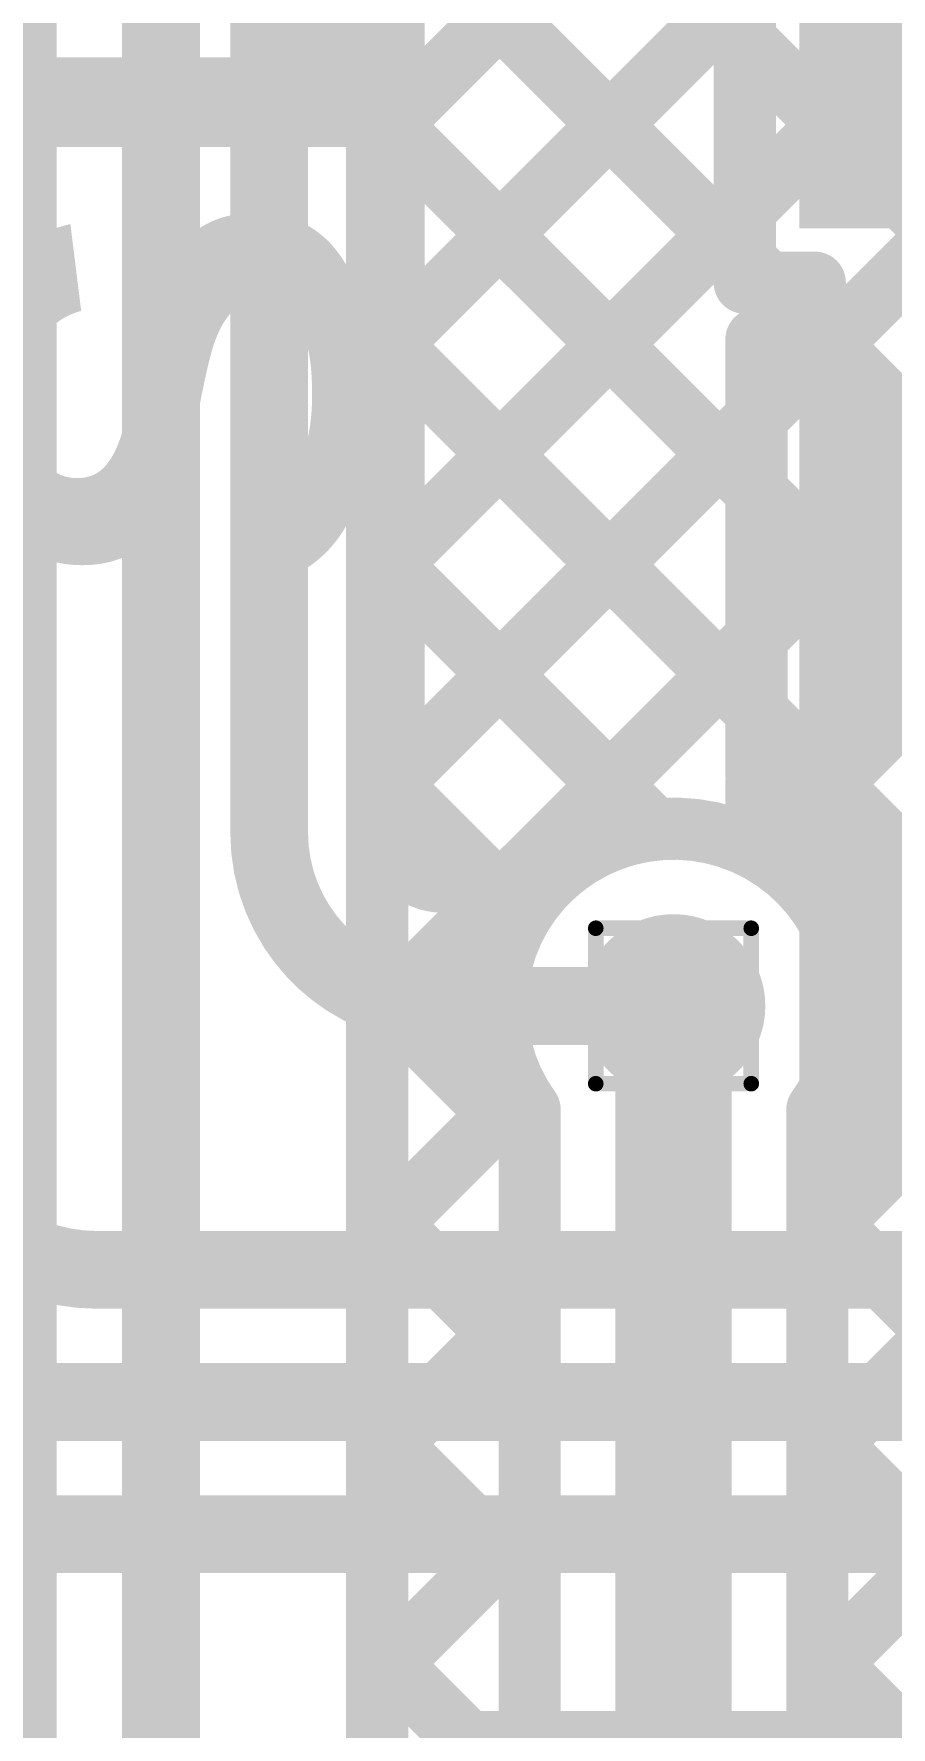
# Model space of a CAD drawing. Header units: inches. Extents: x -17 to 443, y -40 to 218.
# Drawn here: x 104.4 to 107.2, y 151.04 to 156.57 of the extents above; entities that cross this region are included whole.
import ezdxf

# ---------------------------------------------------------------- set-up
doc = ezdxf.new("R2010")
doc.units = ezdxf.units.IN
for name, color, linetype in [('Bottom Layer', 5, 'Continuous'), ('Drill Drawing', 1, 'Continuous'), ('Top Layer', 1, 'Continuous'), ('Top Overlay', 2, 'Continuous'), ('Top Paste', 8, 'Continuous'), ('Top Solder', 216, 'Continuous'), ('Via Holes', 16, 'Continuous')]:
    doc.layers.add(name, color=color, linetype=linetype)
doc.styles.add('Arial Black_Bold', font='', dxfattribs={"height": 0.2})
doc.styles.get('Arial Black_Bold').set_extended_font_data('Arial Black', bold=True)

# ---------------------------------------------------------------- blocks, each defined once
blk = doc.blocks.new('14_SO_27')
at = {"layer": 'Top Solder'}
blk.add_hatch(color=216, dxfattribs=at).paths.add_polyline_path([(-1.6485, 4.1986), (-1.6485, 3.4214), (-3.8897, 3.4214), (-3.8897, 4.1986)])
blk = doc.blocks.new('SOT_23_5_83')
at = {"layer": 'Top Layer'}
for points in [[(-1.85, 1.25), (-0.75, 1.25), (-0.75, 0.65), (-1.85, 0.65)], [(0.75, 1.25), (1.85, 1.25), (1.85, 0.65), (0.75, 0.65)], [(-1.85, 0.3), (-0.75, 0.3), (-0.75, -0.3), (-1.85, -0.3)], [(-1.85, -0.65), (-0.75, -0.65), (-0.75, -1.25), (-1.85, -1.25)], [(0.75, -0.65), (1.85, -0.65), (1.85, -1.25), (0.75, -1.25)]]:
    blk.add_hatch(color=1, dxfattribs=at).paths.add_polyline_path(points)
at = {"layer": 'Top Paste'}
for points in [[(-1.85, 1.25), (-0.75, 1.25), (-0.75, 0.65), (-1.85, 0.65)], [(0.75, 1.25), (1.85, 1.25), (1.85, 0.65), (0.75, 0.65)], [(-1.85, 0.3), (-0.75, 0.3), (-0.75, -0.3), (-1.85, -0.3)], [(-1.85, -0.65), (-0.75, -0.65), (-0.75, -1.25), (-1.85, -1.25)], [(0.75, -0.65), (1.85, -0.65), (1.85, -1.25), (0.75, -1.25)]]:
    blk.add_hatch(color=8, dxfattribs=at).paths.add_polyline_path(points)
at = {"layer": 'Top Solder'}
for points in [[(-1.9516, 1.3516), (-0.6484, 1.3516), (-0.6484, 0.5484), (-1.9516, 0.5484)], [(0.6484, 1.3516), (1.9516, 1.3516), (1.9516, 0.5484), (0.6484, 0.5484)], [(-1.9516, 0.4016), (-0.6484, 0.4016), (-0.6484, -0.4016), (-1.9516, -0.4016)], [(-1.9516, -0.5484), (-0.6484, -0.5484), (-0.6484, -1.3516), (-1.9516, -1.3516)], [(0.6484, -0.5484), (1.9516, -0.5484), (1.9516, -1.3516), (0.6484, -1.3516)]]:
    blk.add_hatch(color=216, dxfattribs=at).paths.add_polyline_path(points)
at = {"layer": 'Top Overlay'}
for points in [[(-0.879, 1.4986, 0.127, 0.127, 0), (0.8736, 1.4986, 0.127, 0.127, 0)], [(-0.879, 1.3986, 0.127, 0.127, 0), (-0.879, 1.4986, 0.127, 0.127, 0)], [(0.8736, 1.4986, 0.127, 0.127, 0), (0.8736, 1.3986, 0.127, 0.127, 0)], [(-2.1336, 1.0668, 0.127, 0.127, 0), (-2.0066, 0.9398, 0.127, 0.127, 0)], [(-2.1336, 0.8128, 0.127, 0.127, 0), (-2.1336, 1.0668, 0.127, 0.127, 0)], [(-2.1336, 0.8128, 0.127, 0.127, 0), (-2.0066, 0.9398, 0.127, 0.127, 0)], [(0.88, 0.44, 0.127, 0.127, 0), (0.88, -0.418, 0.127, 0.127, 0)], [(-0.879, -1.4986, 0.127, 0.127, 0), (-0.879, -1.3986, 0.127, 0.127, 0)], [(0.8736, -1.4986, 0.127, 0.127, 0), (0.8736, -1.3986, 0.127, 0.127, 0)], [(-0.879, -1.4986, 0.127, 0.127, 0), (0.8736, -1.4986, 0.127, 0.127, 0)]]:
    blk.add_lwpolyline(points, format="xyseb", dxfattribs=at)
for points in [[(-0.9108, 1.4986, 0.0635, 0.0635, 1), (-0.8473, 1.4986, 0.0635, 0.0635, 1)], [(-0.9108, 1.4986, 0.0635, 0.0635, 1), (-0.8473, 1.4986, 0.0635, 0.0635, 1)], [(0.8418, 1.4986, 0.0635, 0.0635, 1), (0.9053, 1.4986, 0.0635, 0.0635, 1)], [(0.8418, 1.4986, 0.0635, 0.0635, 1), (0.9053, 1.4986, 0.0635, 0.0635, 1)], [(-0.9108, 1.3986, 0.0635, 0.0635, 1), (-0.8473, 1.3986, 0.0635, 0.0635, 1)], [(0.8418, 1.3986, 0.0635, 0.0635, 1), (0.9053, 1.3986, 0.0635, 0.0635, 1)], [(-2.1654, 1.0668, 0.0635, 0.0635, 1), (-2.1019, 1.0668, 0.0635, 0.0635, 1)], [(-2.1654, 1.0668, 0.0635, 0.0635, 1), (-2.1019, 1.0668, 0.0635, 0.0635, 1)], [(-2.0383, 0.9398, 0.0635, 0.0635, 1), (-1.9748, 0.9398, 0.0635, 0.0635, 1)], [(-2.0383, 0.9398, 0.0635, 0.0635, 1), (-1.9748, 0.9398, 0.0635, 0.0635, 1)], [(-2.1654, 0.8128, 0.0635, 0.0635, 1), (-2.1019, 0.8128, 0.0635, 0.0635, 1)], [(-2.1654, 0.8128, 0.0635, 0.0635, 1), (-2.1019, 0.8128, 0.0635, 0.0635, 1)], [(0.8483, 0.44, 0.0635, 0.0635, 1), (0.9118, 0.44, 0.0635, 0.0635, 1)], [(0.8483, -0.418, 0.0635, 0.0635, 1), (0.9118, -0.418, 0.0635, 0.0635, 1)], [(-0.9108, -1.3986, 0.0635, 0.0635, 1), (-0.8473, -1.3986, 0.0635, 0.0635, 1)], [(0.8418, -1.3986, 0.0635, 0.0635, 1), (0.9053, -1.3986, 0.0635, 0.0635, 1)], [(-0.9108, -1.4986, 0.0635, 0.0635, 1), (-0.8473, -1.4986, 0.0635, 0.0635, 1)], [(-0.9108, -1.4986, 0.0635, 0.0635, 1), (-0.8473, -1.4986, 0.0635, 0.0635, 1)], [(0.8418, -1.4986, 0.0635, 0.0635, 1), (0.9053, -1.4986, 0.0635, 0.0635, 1)], [(0.8418, -1.4986, 0.0635, 0.0635, 1), (0.9053, -1.4986, 0.0635, 0.0635, 1)]]:
    blk.add_lwpolyline(points, format="xyseb", close=True, dxfattribs=at)
blk = doc.blocks.new('R___0603_190')
at = {"layer": 'Top Layer'}
for points in [[(-0.381, 0.4445), (-0.381, -0.4445), (-1.143, -0.4445), (-1.143, 0.4445)], [(1.143, 0.4445), (1.143, -0.4445), (0.381, -0.4445), (0.381, 0.4445)]]:
    blk.add_hatch(color=1, dxfattribs=at).paths.add_polyline_path(points)
at = {"layer": 'Top Paste'}
for points in [[(-0.381, 0.4445), (-0.381, -0.4445), (-1.143, -0.4445), (-1.143, 0.4445)], [(1.143, 0.4445), (1.143, -0.4445), (0.381, -0.4445), (0.381, 0.4445)]]:
    blk.add_hatch(color=8, dxfattribs=at).paths.add_polyline_path(points)
at = {"layer": 'Top Solder'}
for points in [[(-0.2794, 0.5461), (-0.2794, -0.5461), (-1.2446, -0.5461), (-1.2446, 0.5461)], [(1.2446, 0.5461), (1.2446, -0.5461), (0.2794, -0.5461), (0.2794, 0.5461)]]:
    blk.add_hatch(color=216, dxfattribs=at).paths.add_polyline_path(points)
at = {"layer": 'Top Overlay'}
for points in [[(-1.2192, -0.5334, 0.127, 0.127, 0), (-1.2192, 0.5334, 0.127, 0.127, 0)], [(-1.2192, 0.5334, 0.127, 0.127, 0), (1.2192, 0.5334, 0.127, 0.127, 0)], [(1.2192, -0.5334, 0.127, 0.127, 0), (1.2192, 0.5334, 0.127, 0.127, 0)], [(-1.2192, -0.5334, 0.127, 0.127, 0), (1.2192, -0.5334, 0.127, 0.127, 0)]]:
    blk.add_lwpolyline(points, format="xyseb", dxfattribs=at)
for points in [[(-1.25095, 0.5334, 0.0635, 0.0635, 1), (-1.18745, 0.5334, 0.0635, 0.0635, 1)], [(-1.25095, 0.5334, 0.0635, 0.0635, 1), (-1.18745, 0.5334, 0.0635, 0.0635, 1)], [(1.18745, 0.5334, 0.0635, 0.0635, 1), (1.25095, 0.5334, 0.0635, 0.0635, 1)], [(1.18745, 0.5334, 0.0635, 0.0635, 1), (1.25095, 0.5334, 0.0635, 0.0635, 1)], [(-1.25095, -0.5334, 0.0635, 0.0635, 1), (-1.18745, -0.5334, 0.0635, 0.0635, 1)], [(-1.25095, -0.5334, 0.0635, 0.0635, 1), (-1.18745, -0.5334, 0.0635, 0.0635, 1)], [(1.18745, -0.5334, 0.0635, 0.0635, 1), (1.25095, -0.5334, 0.0635, 0.0635, 1)], [(1.18745, -0.5334, 0.0635, 0.0635, 1), (1.25095, -0.5334, 0.0635, 0.0635, 1)]]:
    blk.add_lwpolyline(points, format="xyseb", close=True, dxfattribs=at)
blk = doc.blocks.new('R___0603_191')
at = {"layer": 'Top Layer'}
for points in [[(-0.381, 0.4445), (-0.381, -0.4445), (-1.143, -0.4445), (-1.143, 0.4445)], [(1.143, 0.4445), (1.143, -0.4445), (0.381, -0.4445), (0.381, 0.4445)]]:
    blk.add_hatch(color=1, dxfattribs=at).paths.add_polyline_path(points)
at = {"layer": 'Top Paste'}
for points in [[(-0.381, 0.4445), (-0.381, -0.4445), (-1.143, -0.4445), (-1.143, 0.4445)], [(1.143, 0.4445), (1.143, -0.4445), (0.381, -0.4445), (0.381, 0.4445)]]:
    blk.add_hatch(color=8, dxfattribs=at).paths.add_polyline_path(points)
at = {"layer": 'Top Solder'}
for points in [[(-0.2794, 0.5461), (-0.2794, -0.5461), (-1.2446, -0.5461), (-1.2446, 0.5461)], [(1.2446, 0.5461), (1.2446, -0.5461), (0.2794, -0.5461), (0.2794, 0.5461)]]:
    blk.add_hatch(color=216, dxfattribs=at).paths.add_polyline_path(points)
at = {"layer": 'Top Overlay'}
for points in [[(-1.2192, -0.5334, 0.127, 0.127, 0), (-1.2192, 0.5334, 0.127, 0.127, 0)], [(-1.2192, 0.5334, 0.127, 0.127, 0), (1.2192, 0.5334, 0.127, 0.127, 0)], [(1.2192, -0.5334, 0.127, 0.127, 0), (1.2192, 0.5334, 0.127, 0.127, 0)], [(-1.2192, -0.5334, 0.127, 0.127, 0), (1.2192, -0.5334, 0.127, 0.127, 0)]]:
    blk.add_lwpolyline(points, format="xyseb", dxfattribs=at)
for points in [[(-1.25095, 0.5334, 0.0635, 0.0635, 1), (-1.18745, 0.5334, 0.0635, 0.0635, 1)], [(-1.25095, 0.5334, 0.0635, 0.0635, 1), (-1.18745, 0.5334, 0.0635, 0.0635, 1)], [(1.18745, 0.5334, 0.0635, 0.0635, 1), (1.25095, 0.5334, 0.0635, 0.0635, 1)], [(1.18745, 0.5334, 0.0635, 0.0635, 1), (1.25095, 0.5334, 0.0635, 0.0635, 1)], [(-1.25095, -0.5334, 0.0635, 0.0635, 1), (-1.18745, -0.5334, 0.0635, 0.0635, 1)], [(-1.25095, -0.5334, 0.0635, 0.0635, 1), (-1.18745, -0.5334, 0.0635, 0.0635, 1)], [(1.18745, -0.5334, 0.0635, 0.0635, 1), (1.25095, -0.5334, 0.0635, 0.0635, 1)], [(1.18745, -0.5334, 0.0635, 0.0635, 1), (1.25095, -0.5334, 0.0635, 0.0635, 1)]]:
    blk.add_lwpolyline(points, format="xyseb", close=True, dxfattribs=at)

msp = doc.modelspace()

# ---------------------------------------------------------------- hatches: boundary and pattern name
at = {"layer": 'Bottom Layer'}
h = msp.add_hatch(color=5, dxfattribs=at)
edge = h.paths.add_edge_path()
edge.add_arc((106.4865, 153.3919), 0.3, 0, 360)
at = {"layer": 'Top Layer'}
h = msp.add_hatch(color=1, dxfattribs=at)
edge = h.paths.add_edge_path()
edge.add_arc((106.4865, 153.3919), 0.3, 0, 360)
at = {"layer": 'Via Holes'}
h = msp.add_hatch(color=7, dxfattribs=at)
edge = h.paths.add_edge_path()
edge.add_arc((106.4865, 153.3919), 0.15, 0, 360)

# ---------------------------------------------------------------- linework, layer by layer
at = {"layer": 'Bottom Layer'}
for points in [[(105.5188, 154.7936, 0.2032, 0.2032, 0), (111.991, 161.2659, 0.2032, 0.2032, 0)], [(105.5188, 155.5121, 0.2032, 0.2032, 0), (111.2726, 161.2659, 0.2032, 0.2032, 0)], [(105.5188, 154.0752, 0.2032, 0.2032, 0), (112.7094, 161.2659, 0.2032, 0.2032, 0)], [(105.5188, 156.2305, 0.2032, 0.2032, 0), (110.5541, 161.2659, 0.2032, 0.2032, 0)], [(105.5188, 153.3568, 0.2032, 0.2032, 0), (113.4278, 161.2659, 0.2032, 0.2032, 0)], [(106.7748, 153.8944, 0.2032, 0.2032, 0), (114.1462, 161.2659, 0.2032, 0.2032, 0)], [(107.0615, 153.4628, 0.2032, 0.2032, 0), (114.7871, 161.1883, 0.2032, 0.2032, 0)], [(106.9564, 152.6392, 0.2032, 0.2032, 0), (115.2825, 160.9653, 0.2032, 0.2032, 0)], [(106.9564, 151.9208, 0.2032, 0.2032, 0), (115.6747, 160.6391, 0.2032, 0.2032, 0)], [(106.9564, 151.2023, 0.2032, 0.2032, 0), (115.9714, 160.2173, 0.2032, 0.2032, 0)], [(105.5188, 159.0539, 0.2032, 0.2032, 0), (105.5188, 139.2717, 0.2032, 0.2032, 0)], [(104.3442, 139.5644, 0.254, 0.254, 0), (104.3442, 158.7611, 0.254, 0.254, 0)], [(104.8124, 139.6652, 0.254, 0.254, 0), (104.8124, 158.6603, 0.254, 0.254, 0)], [(105.5188, 157.7486, 0.2032, 0.2032, 0), (112.098, 151.1694, 0.2032, 0.2032, 0)], [(105.5188, 157.0301, 0.2032, 0.2032, 0), (111.3795, 151.1694, 0.2032, 0.2032, 0)], [(105.5188, 156.3117, 0.2032, 0.2032, 0), (110.6611, 151.1694, 0.2032, 0.2032, 0)], [(105.5188, 155.5933, 0.2032, 0.2032, 0), (109.834, 151.2781, 0.2032, 0.2032, 0)], [(105.5188, 154.8749, 0.2032, 0.2032, 0), (106.4256, 153.9681, 0.2032, 0.2032, 0)], [(105.5188, 154.1565, 0.2032, 0.2032, 0), (105.988, 153.6872, 0.2032, 0.2032, 0)], [(106.0166, 153.0529, 0.2032, 0.2032, -1.373923), (107.0659, 153.3919, 0.2032, 0.2032, 0)], [(106.4865, 150.2024, 0.381, 0.381, 0), (106.4865, 153.3919, 0.381, 0.381, 0)], [(105.5188, 153.438, 0.2032, 0.2032, 0), (106.0166, 152.9402, 0.2032, 0.2032, 0)], [(107.0659, 153.3919, 0.2032, 0.2032, -0.157513), (106.9564, 153.0529, 0.2032, 0.2032, 0)], [(107.0627, 153.331, 0.2032, 0.2032, 0), (109.3787, 151.0149, 0.2032, 0.2032, 0)], [(105.5188, 152.6384, 0.2032, 0.2032, 0), (105.9839, 153.1036, 0.2032, 0.2032, 0)], [(106.0166, 150.2024, 0.2032, 0.2032, 0), (106.0166, 153.0529, 0.2032, 0.2032, 0)], [(106.9564, 150.2024, 0.2032, 0.2032, 0), (106.9564, 153.0529, 0.2032, 0.2032, 0)], [(105.5188, 152.7196, 0.2032, 0.2032, 0), (106.0166, 152.2218, 0.2032, 0.2032, 0)], [(106.9564, 152.7188, 0.2032, 0.2032, 0), (109.6925, 149.9827, 0.2032, 0.2032, 0)], [(105.5188, 151.92, 0.2032, 0.2032, 0), (106.0166, 152.4178, 0.2032, 0.2032, 0)], [(105.5188, 152.0012, 0.2032, 0.2032, 0), (106.0166, 151.5034, 0.2032, 0.2032, 0)], [(106.9564, 152.0004, 0.2032, 0.2032, 0), (109.0574, 149.8994, 0.2032, 0.2032, 0)], [(105.5188, 151.2015, 0.2032, 0.2032, 0), (106.0166, 151.6994, 0.2032, 0.2032, 0)], [(105.5188, 151.2828, 0.2032, 0.2032, 0), (106.0166, 150.7849, 0.2032, 0.2032, 0)], [(106.9564, 151.282, 0.2032, 0.2032, 0), (108.339, 149.8994, 0.2032, 0.2032, 0)], [(105.5188, 150.4831, 0.2032, 0.2032, 0), (106.0166, 150.981, 0.2032, 0.2032, 0)]]:
    msp.add_lwpolyline(points, format="xyseb", dxfattribs=at)
for points in [[(105.468, 156.3117, 0.1016, 0.1016, 1), (105.5696, 156.3117, 0.1016, 0.1016, 1)], [(105.468, 156.2305, 0.1016, 0.1016, 1), (105.5696, 156.2305, 0.1016, 0.1016, 1)], [(105.468, 155.5933, 0.1016, 0.1016, 1), (105.5696, 155.5933, 0.1016, 0.1016, 1)], [(105.468, 155.5121, 0.1016, 0.1016, 1), (105.5696, 155.5121, 0.1016, 0.1016, 1)], [(105.468, 154.8749, 0.1016, 0.1016, 1), (105.5696, 154.8749, 0.1016, 0.1016, 1)], [(105.468, 154.7936, 0.1016, 0.1016, 1), (105.5696, 154.7936, 0.1016, 0.1016, 1)], [(105.468, 154.1565, 0.1016, 0.1016, 1), (105.5696, 154.1565, 0.1016, 0.1016, 1)], [(105.468, 154.0752, 0.1016, 0.1016, 1), (105.5696, 154.0752, 0.1016, 0.1016, 1)], [(106.3748, 153.9681, 0.1016, 0.1016, 1), (106.4764, 153.9681, 0.1016, 0.1016, 1)], [(106.724, 153.8944, 0.1016, 0.1016, 1), (106.8256, 153.8944, 0.1016, 0.1016, 1)], [(105.9372, 153.6872, 0.1016, 0.1016, 1), (106.0388, 153.6872, 0.1016, 0.1016, 1)], [(106.3912, 153.3919, 0.1905, 0.1905, 1), (106.5817, 153.3919, 0.1905, 0.1905, 1)], [(105.468, 153.438, 0.1016, 0.1016, 1), (105.5696, 153.438, 0.1016, 0.1016, 1)], [(107.0107, 153.4628, 0.1016, 0.1016, 1), (107.1123, 153.4628, 0.1016, 0.1016, 1)], [(107.0151, 153.3919, 0.1016, 0.1016, 1), (107.1167, 153.3919, 0.1016, 0.1016, 1)], [(107.0151, 153.3919, 0.1016, 0.1016, 1), (107.1167, 153.3919, 0.1016, 0.1016, 1)], [(105.468, 153.3568, 0.1016, 0.1016, 1), (105.5696, 153.3568, 0.1016, 0.1016, 1)], [(107.0119, 153.331, 0.1016, 0.1016, 1), (107.1135, 153.331, 0.1016, 0.1016, 1)], [(105.9331, 153.1036, 0.1016, 0.1016, 1), (106.0347, 153.1036, 0.1016, 0.1016, 1)], [(105.9658, 153.0529, 0.1016, 0.1016, 1), (106.0674, 153.0529, 0.1016, 0.1016, 1)], [(105.9658, 153.0529, 0.1016, 0.1016, 1), (106.0674, 153.0529, 0.1016, 0.1016, 1)], [(106.9056, 153.0529, 0.1016, 0.1016, 1), (107.0072, 153.0529, 0.1016, 0.1016, 1)], [(106.9056, 153.0529, 0.1016, 0.1016, 1), (107.0072, 153.0529, 0.1016, 0.1016, 1)], [(105.9658, 152.9402, 0.1016, 0.1016, 1), (106.0674, 152.9402, 0.1016, 0.1016, 1)], [(105.468, 152.7196, 0.1016, 0.1016, 1), (105.5696, 152.7196, 0.1016, 0.1016, 1)], [(106.9056, 152.7188, 0.1016, 0.1016, 1), (107.0072, 152.7188, 0.1016, 0.1016, 1)], [(105.468, 152.6384, 0.1016, 0.1016, 1), (105.5696, 152.6384, 0.1016, 0.1016, 1)], [(106.9056, 152.6392, 0.1016, 0.1016, 1), (107.0072, 152.6392, 0.1016, 0.1016, 1)], [(105.9658, 152.4178, 0.1016, 0.1016, 1), (106.0674, 152.4178, 0.1016, 0.1016, 1)], [(105.9658, 152.2218, 0.1016, 0.1016, 1), (106.0674, 152.2218, 0.1016, 0.1016, 1)], [(105.468, 152.0012, 0.1016, 0.1016, 1), (105.5696, 152.0012, 0.1016, 0.1016, 1)], [(106.9056, 152.0004, 0.1016, 0.1016, 1), (107.0072, 152.0004, 0.1016, 0.1016, 1)], [(105.468, 151.92, 0.1016, 0.1016, 1), (105.5696, 151.92, 0.1016, 0.1016, 1)], [(106.9056, 151.9208, 0.1016, 0.1016, 1), (107.0072, 151.9208, 0.1016, 0.1016, 1)], [(105.9658, 151.6994, 0.1016, 0.1016, 1), (106.0674, 151.6994, 0.1016, 0.1016, 1)], [(105.9658, 151.5034, 0.1016, 0.1016, 1), (106.0674, 151.5034, 0.1016, 0.1016, 1)], [(105.468, 151.2828, 0.1016, 0.1016, 1), (105.5696, 151.2828, 0.1016, 0.1016, 1)], [(106.9056, 151.282, 0.1016, 0.1016, 1), (107.0072, 151.282, 0.1016, 0.1016, 1)], [(105.468, 151.2015, 0.1016, 0.1016, 1), (105.5696, 151.2015, 0.1016, 0.1016, 1)], [(106.9056, 151.2023, 0.1016, 0.1016, 1), (107.0072, 151.2023, 0.1016, 0.1016, 1)], [(105.9658, 150.981, 0.1016, 0.1016, 1), (106.0674, 150.981, 0.1016, 0.1016, 1)]]:
    msp.add_lwpolyline(points, format="xyseb", close=True, dxfattribs=at)
at = {"layer": 'Drill Drawing'}
for points in [[(106.2325, 153.6459, 0.0508, 0.0508, 0), (106.7405, 153.6459, 0.0508, 0.0508, 0)], [(106.2325, 153.1379, 0.0508, 0.0508, 0), (106.2325, 153.6459, 0.0508, 0.0508, 0)], [(106.7405, 153.1379, 0.0508, 0.0508, 0), (106.7405, 153.6459, 0.0508, 0.0508, 0)], [(106.2325, 153.1379, 0.0508, 0.0508, 0), (106.7405, 153.1379, 0.0508, 0.0508, 0)]]:
    msp.add_lwpolyline(points, format="xyseb", dxfattribs=at)
for points in [[(106.2198, 153.6459, 0.0254, 0.0254, 1), (106.2452, 153.6459, 0.0254, 0.0254, 1)], [(106.2198, 153.6459, 0.0254, 0.0254, 1), (106.2452, 153.6459, 0.0254, 0.0254, 1)], [(106.7278, 153.6459, 0.0254, 0.0254, 1), (106.7532, 153.6459, 0.0254, 0.0254, 1)], [(106.7278, 153.6459, 0.0254, 0.0254, 1), (106.7532, 153.6459, 0.0254, 0.0254, 1)], [(106.2198, 153.1379, 0.0254, 0.0254, 1), (106.2452, 153.1379, 0.0254, 0.0254, 1)], [(106.2198, 153.1379, 0.0254, 0.0254, 1), (106.2452, 153.1379, 0.0254, 0.0254, 1)], [(106.7278, 153.1379, 0.0254, 0.0254, 1), (106.7532, 153.1379, 0.0254, 0.0254, 1)], [(106.7278, 153.1379, 0.0254, 0.0254, 1), (106.7532, 153.1379, 0.0254, 0.0254, 1)]]:
    msp.add_lwpolyline(points, format="xyseb", close=True, dxfattribs=at)
at = {"layer": 'Top Layer'}
for points in [[(105.1657, 153.9577, 0.254, 0.254, 0), (105.1657, 157.8369, 0.254, 0.254, 0)], [(105.5721, 156.2838, 0.2032, 0.2032, 0), (106.9434, 157.6551, 0.2032, 0.2032, 0)], [(105.7626, 157.5047, 0.2032, 0.2032, 0), (106.7193, 156.548, 0.2032, 0.2032, 0)], [(105.5721, 153.9577, 0.2032, 0.2032, 0), (105.5721, 157.3423, 0.2032, 0.2032, 0)], [(105.5721, 156.9768, 0.2032, 0.2032, 0), (106.7193, 155.8296, 0.2032, 0.2032, 0)], [(106.7193, 155.7551, 0.2032, 0.2032, 0), (106.7193, 156.9139, 0.2032, 0.2032, 0)], [(105.5721, 155.5654, 0.2032, 0.2032, 0), (106.7193, 156.7126, 0.2032, 0.2032, 0)], [(105.5721, 156.2584, 0.2032, 0.2032, 0), (106.7574, 155.0731, 0.2032, 0.2032, 0)], [(105.5721, 154.847, 0.2032, 0.2032, 0), (106.7193, 155.9942, 0.2032, 0.2032, 0)], [(106.7193, 155.8296, 0.2032, 0.2032, 0), (106.7938, 155.7551, 0.2032, 0.2032, 0)], [(106.7193, 155.7551, 0.2032, 0.2032, 0), (106.9479, 155.7551, 0.2032, 0.2032, 0)], [(106.7938, 155.7551, 0.2032, 0.2032, 0), (106.9479, 155.601, 0.2032, 0.2032, 0)], [(106.9479, 155.5696, 0.2032, 0.2032, 0), (106.9479, 155.7551, 0.2032, 0.2032, 0)], [(105.5721, 155.54, 0.2032, 0.2032, 0), (106.7574, 154.3547, 0.2032, 0.2032, 0)], [(106.7574, 155.5696, 0.2032, 0.2032, 0), (106.9479, 155.5696, 0.2032, 0.2032, 0)], [(106.7574, 154.1472, 0.2032, 0.2032, 0), (106.7574, 155.5696, 0.2032, 0.2032, 0)], [(105.5721, 154.1285, 0.2032, 0.2032, 0), (106.7574, 155.3138, 0.2032, 0.2032, 0)], [(105.5721, 154.8215, 0.2032, 0.2032, 0), (106.4256, 153.9681, 0.2032, 0.2032, 0)], [(105.9602, 153.7983, 0.2032, 0.2032, 0), (106.7574, 154.5954, 0.2032, 0.2032, 0)], [(105.5721, 154.1031, 0.2032, 0.2032, 0), (105.8769, 153.7983, 0.2032, 0.2032, 0)], [(106.7574, 153.904, 0.2032, 0.2032, 0), (106.7574, 154.1218, 0.2032, 0.2032, 0)], [(105.2571, 153.6493, 0.254, 0.254, -0.145102), (105.1657, 153.9577, 0.254, 0.254, 0)], [(105.5974, 153.8715, 0.2032, 0.2032, -0.143881), (105.5721, 153.9577, 0.2032, 0.2032, 0)], [(106.0735, 153.7983, 0.2032, 0.2032, -0.331372), (106.7574, 153.904, 0.2032, 0.2032, 0)], [(105.7315, 153.7983, 0.2032, 0.2032, -0.143881), (105.6453, 153.8236, 0.2032, 0.2032, 0)], [(105.7315, 153.7983, 0.2032, 0.2032, 0), (106.0735, 153.7983, 0.2032, 0.2032, 0)], [(105.4232, 153.4833, 0.254, 0.254, -0.104889), (105.2571, 153.6493, 0.254, 0.254, 0)], [(105.7315, 153.3919, 0.254, 0.254, -0.145102), (105.4232, 153.4833, 0.254, 0.254, 0)], [(105.7315, 153.3919, 0.254, 0.254, 0), (106.4865, 153.3919, 0.254, 0.254, 0)], [(104.6008, 152.5299, 0.254, 0.254, -0.414214), (104.0327, 153.098, 0.254, 0.254, 0)], [(104.6008, 152.5299, 0.254, 0.254, 0), (114.6754, 152.5299, 0.254, 0.254, 0)], [(103.4272, 152.0981, 0.254, 0.254, 0), (109.9186, 152.0981, 0.254, 0.254, 0)], [(102.4254, 151.6663, 0.254, 0.254, 0), (109.5884, 151.6663, 0.254, 0.254, 0)]]:
    msp.add_lwpolyline(points, format="xyseb", dxfattribs=at)
for points in [[(106.6685, 156.548, 0.1016, 0.1016, 1), (106.7701, 156.548, 0.1016, 0.1016, 1)], [(105.5213, 156.2838, 0.1016, 0.1016, 1), (105.6229, 156.2838, 0.1016, 0.1016, 1)], [(105.5213, 156.2584, 0.1016, 0.1016, 1), (105.6229, 156.2584, 0.1016, 0.1016, 1)], [(106.6685, 155.9942, 0.1016, 0.1016, 1), (106.7701, 155.9942, 0.1016, 0.1016, 1)], [(106.6685, 155.8296, 0.1016, 0.1016, 1), (106.7701, 155.8296, 0.1016, 0.1016, 1)], [(106.6685, 155.8296, 0.1016, 0.1016, 1), (106.7701, 155.8296, 0.1016, 0.1016, 1)], [(106.6685, 155.7551, 0.1016, 0.1016, 1), (106.7701, 155.7551, 0.1016, 0.1016, 1)], [(106.6685, 155.7551, 0.1016, 0.1016, 1), (106.7701, 155.7551, 0.1016, 0.1016, 1)], [(106.743, 155.7551, 0.1016, 0.1016, 1), (106.8446, 155.7551, 0.1016, 0.1016, 1)], [(106.743, 155.7551, 0.1016, 0.1016, 1), (106.8446, 155.7551, 0.1016, 0.1016, 1)], [(106.8971, 155.7551, 0.1016, 0.1016, 1), (106.9987, 155.7551, 0.1016, 0.1016, 1)], [(106.8971, 155.7551, 0.1016, 0.1016, 1), (106.9987, 155.7551, 0.1016, 0.1016, 1)], [(106.8971, 155.601, 0.1016, 0.1016, 1), (106.9987, 155.601, 0.1016, 0.1016, 1)], [(105.5213, 155.5654, 0.1016, 0.1016, 1), (105.6229, 155.5654, 0.1016, 0.1016, 1)], [(105.5213, 155.54, 0.1016, 0.1016, 1), (105.6229, 155.54, 0.1016, 0.1016, 1)], [(106.7066, 155.5696, 0.1016, 0.1016, 1), (106.8082, 155.5696, 0.1016, 0.1016, 1)], [(106.7066, 155.5696, 0.1016, 0.1016, 1), (106.8082, 155.5696, 0.1016, 0.1016, 1)], [(106.8971, 155.5696, 0.1016, 0.1016, 1), (106.9987, 155.5696, 0.1016, 0.1016, 1)], [(106.8971, 155.5696, 0.1016, 0.1016, 1), (106.9987, 155.5696, 0.1016, 0.1016, 1)], [(106.7066, 155.3138, 0.1016, 0.1016, 1), (106.8082, 155.3138, 0.1016, 0.1016, 1)], [(106.7066, 155.0731, 0.1016, 0.1016, 1), (106.8082, 155.0731, 0.1016, 0.1016, 1)], [(105.5213, 154.847, 0.1016, 0.1016, 1), (105.6229, 154.847, 0.1016, 0.1016, 1)], [(105.5213, 154.8215, 0.1016, 0.1016, 1), (105.6229, 154.8215, 0.1016, 0.1016, 1)], [(106.7066, 154.5954, 0.1016, 0.1016, 1), (106.8082, 154.5954, 0.1016, 0.1016, 1)], [(106.7066, 154.3547, 0.1016, 0.1016, 1), (106.8082, 154.3547, 0.1016, 0.1016, 1)], [(106.7066, 154.1472, 0.1016, 0.1016, 1), (106.8082, 154.1472, 0.1016, 0.1016, 1)], [(105.5213, 154.1285, 0.1016, 0.1016, 1), (105.6229, 154.1285, 0.1016, 0.1016, 1)], [(105.5213, 154.1031, 0.1016, 0.1016, 1), (105.6229, 154.1031, 0.1016, 0.1016, 1)], [(106.7066, 154.1218, 0.1016, 0.1016, 1), (106.8082, 154.1218, 0.1016, 0.1016, 1)], [(105.1022, 153.9577, 0.127, 0.127, 1), (105.2292, 153.9577, 0.127, 0.127, 1)], [(105.1022, 153.9577, 0.127, 0.127, 1), (105.2292, 153.9577, 0.127, 0.127, 1)], [(105.5213, 153.9577, 0.1016, 0.1016, 1), (105.6229, 153.9577, 0.1016, 0.1016, 1)], [(105.5213, 153.9577, 0.1016, 0.1016, 1), (105.6229, 153.9577, 0.1016, 0.1016, 1)], [(106.3748, 153.9681, 0.1016, 0.1016, 1), (106.4764, 153.9681, 0.1016, 0.1016, 1)], [(105.5466, 153.8715, 0.1016, 0.1016, 1), (105.6482, 153.8715, 0.1016, 0.1016, 1)], [(106.7066, 153.904, 0.1016, 0.1016, 1), (106.8082, 153.904, 0.1016, 0.1016, 1)], [(106.7066, 153.904, 0.1016, 0.1016, 1), (106.8082, 153.904, 0.1016, 0.1016, 1)], [(105.5945, 153.8236, 0.1016, 0.1016, 1), (105.6961, 153.8236, 0.1016, 0.1016, 1)], [(105.6807, 153.7983, 0.1016, 0.1016, 1), (105.7823, 153.7983, 0.1016, 0.1016, 1)], [(105.6807, 153.7983, 0.1016, 0.1016, 1), (105.7823, 153.7983, 0.1016, 0.1016, 1)], [(105.8261, 153.7983, 0.1016, 0.1016, 1), (105.9277, 153.7983, 0.1016, 0.1016, 1)], [(105.9094, 153.7983, 0.1016, 0.1016, 1), (106.011, 153.7983, 0.1016, 0.1016, 1)], [(106.0227, 153.7983, 0.1016, 0.1016, 1), (106.1243, 153.7983, 0.1016, 0.1016, 1)], [(106.0227, 153.7983, 0.1016, 0.1016, 1), (106.1243, 153.7983, 0.1016, 0.1016, 1)], [(105.1936, 153.6493, 0.127, 0.127, 1), (105.3206, 153.6493, 0.127, 0.127, 1)], [(105.1936, 153.6493, 0.127, 0.127, 1), (105.3206, 153.6493, 0.127, 0.127, 1)], [(105.3597, 153.4833, 0.127, 0.127, 1), (105.4867, 153.4833, 0.127, 0.127, 1)], [(105.3597, 153.4833, 0.127, 0.127, 1), (105.4867, 153.4833, 0.127, 0.127, 1)], [(105.668, 153.3919, 0.127, 0.127, 1), (105.795, 153.3919, 0.127, 0.127, 1)], [(105.668, 153.3919, 0.127, 0.127, 1), (105.795, 153.3919, 0.127, 0.127, 1)], [(106.423, 153.3919, 0.127, 0.127, 1), (106.55, 153.3919, 0.127, 0.127, 1)], [(104.5373, 152.5299, 0.127, 0.127, 1), (104.6643, 152.5299, 0.127, 0.127, 1)], [(104.5373, 152.5299, 0.127, 0.127, 1), (104.6643, 152.5299, 0.127, 0.127, 1)]]:
    msp.add_lwpolyline(points, format="xyseb", close=True, dxfattribs=at)

# ---------------------------------------------------------------- block references
for name, p in [('SOT_23_5_83', (108.8487, 157.2845)), ('R___0603_190', (108.1798, 154.8457)), ('R___0603_191', (108.1798, 153.4233)), ('14_SO_27', (109.7377, 146.8895))]:
    msp.add_blockref(name, p)

# ---------------------------------------------------------------- texts
at = {"layer": 'Top Overlay', "style": 'Arial Black_Bold'}
msp.add_text('SB12', height=1.27, rotation=90, dxfattribs=at).set_placement((105.4872, 154.7081))

doc.saveas('drawing.dxf')
